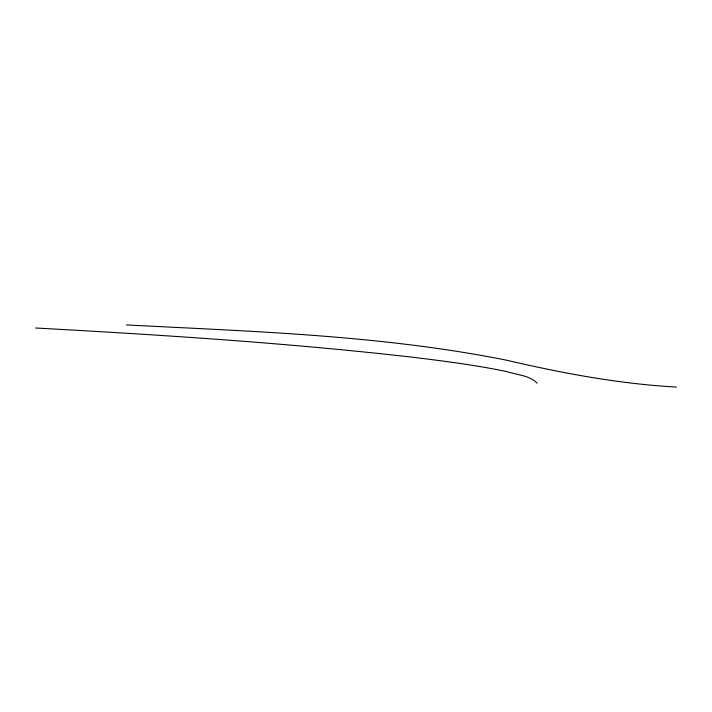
<?xml version="1.0" encoding="UTF-8"?>
<svg xmlns="http://www.w3.org/2000/svg" width="712" height="712" viewBox="0 0 712 712"><rect width="100%" height="100%" fill="white"/><g stroke="black" fill="none" stroke-linecap="round" stroke-linejoin="round"><path stroke-width="1.07" d="M126.425 324.93C253.134 331.534 380.92 335.21 505.716 360.023C561.893 373.088 618.71 383.839 676.4 387.07M35.6 328.001C161.606 334.934 287.63 342.953 413.04 357.273C444.519 361.171 476.052 365.131 507.104 371.682C517.126 374.904 529.461 375.34 537.186 383.216"/></g></svg>
